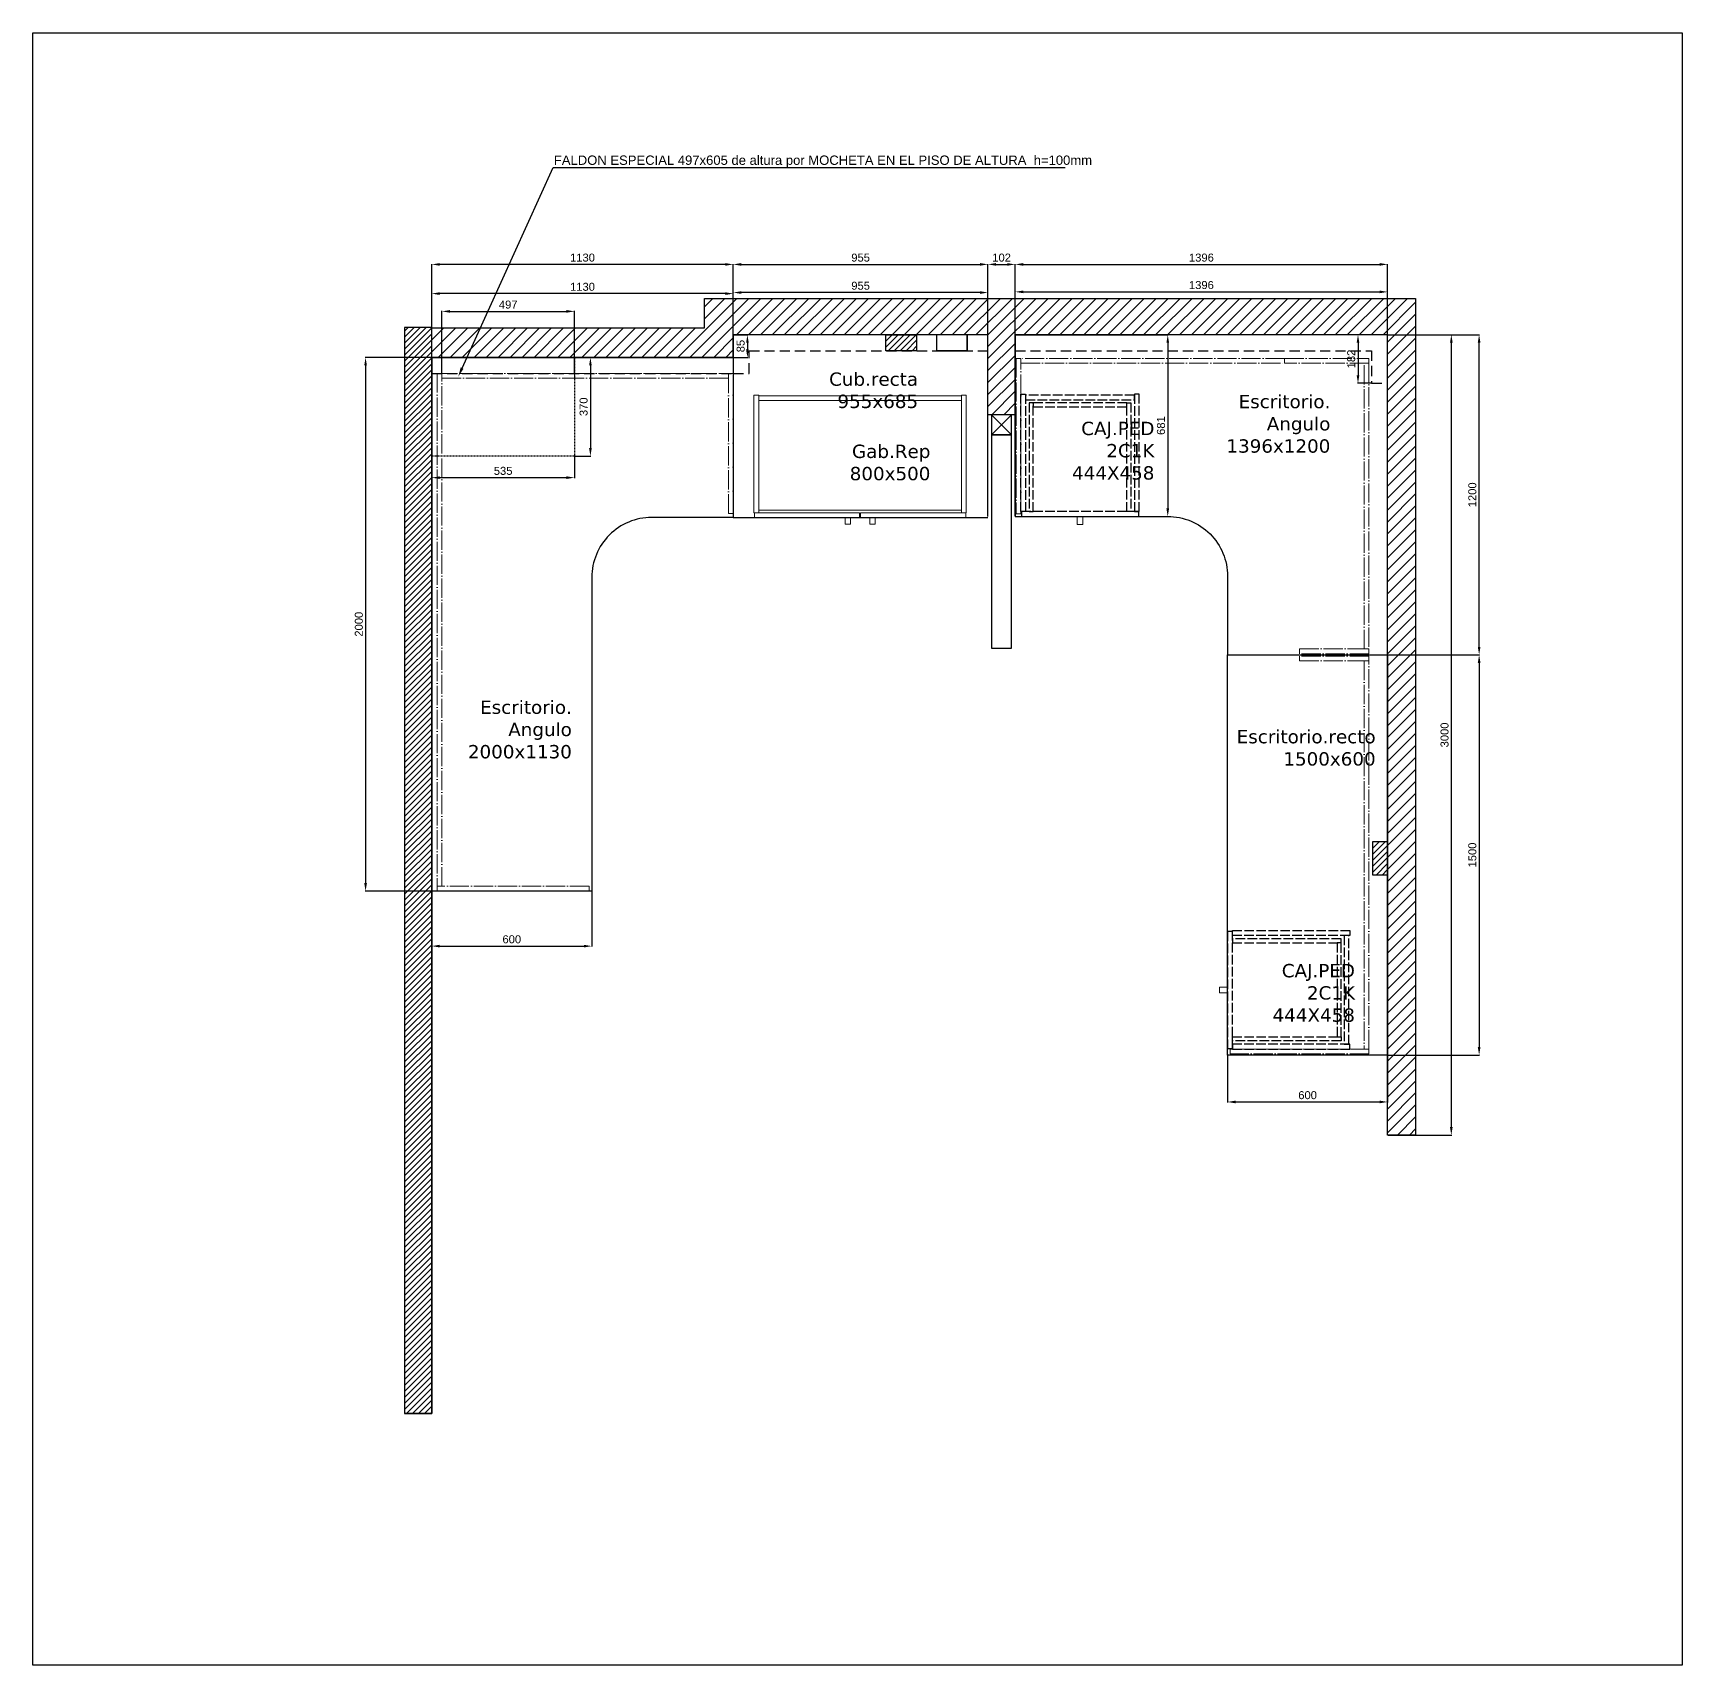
# Model space of a CAD drawing. Header units: millimetres. Extents: x 1425475 to 1468190, y 839865 to 852932.
# Drawn here: x 1462009 to 1468190, y 846780 to 852897 of the extents above; entities that cross this region are included whole.
import ezdxf
from ezdxf import colors
from ezdxf.entities.mleader import LeaderData, LeaderLine
from ezdxf.math import Vec2, Vec3

# ---------------------------------------------------------------- set-up
doc = ezdxf.new("R2010")
doc.units = ezdxf.units.MM
doc.header["$LTSCALE"] = 3
for name, pattern in [('ACAD_ISO02W100', [15, 12, -3]), ('ACAD_ISO04W100', [30, 24, -3, 0, -3]), ('DASHED', [19.05, 12.7, -6.35]), ('DASHED2', [0.375, 0.25, -0.125])]:
    doc.linetypes.add(name, pattern=pattern)
doc.layers.get('0').update_dxf_attribs({"color": 8})
doc.layers.get('Defpoints').update_dxf_attribs({"color": 8})
for name, color, linetype, lineweight in [('03', 1, 'Continuous', 30), ('oculta', 253, 'ACAD_ISO04W100', 9), ('Pavimentos', 251, 'Continuous', 15), ('TEXTO', 3, 'Continuous', 9)]:
    doc.layers.add(name, color=color, linetype=linetype, lineweight=lineweight)
doc.layers.add('MUEBLE', color=7, linetype='Continuous')
doc.styles.get("Standard").update_dxf_attribs({"font": 'arial.ttf'})
doc.dimstyles.new('DETALLES PEQUEÑOS', dxfattribs={"dimtxt": 30, "dimasz": 30, "dimexe": 1.5, "dimexo": 1.5, "dimgap": 10, "dimtad": 1, "dimdec": 0, "dimzin": 0, "dimdsep": 46, "dimtxsty": 'Standard', "dimcen": 0, "dimdle": 10, "dimclrd": 8, "dimclre": 8, "dimclrt": 1, "dimadec": 0, "dimazin": 0, "dimtfac": 1, "dimtdec": 0, "dimtofl": 0, "dimtmove": 0, "dimatfit": 3, "dimfxl": 0, "dimtolj": 1, "dimtzin": 0, "dimarcsym": 0})
pattern_1 = [(45, (0, 7387.14), (-11.22532015, 11.22532015), [])]

# ---------------------------------------------------------------- blocks, each defined once
blk = doc.blocks.new('*D71')
at = {"layer": '03', "color": 8, "lineweight": -2, "transparency": 16777216}
for p, q in [((1465690.5, 851086.7), (1465690.5, 851928.3)), ((1465720.5, 851926.8), (1467056.3, 851926.8)), ((1467086.3, 851767.7), (1467086.3, 851928.3))]:
    blk.add_line(p, q, dxfattribs=at)
at = {"layer": '03', "color": 8, "transparency": 16777216}
for points in [[(1465720.5, 851931.8), (1465720.5, 851921.8), (1465690.5, 851926.8)], [(1467056.3, 851931.8), (1467056.3, 851921.8), (1467086.3, 851926.8)]]:
    blk.add_solid(points, dxfattribs=at)
at = {"layer": 'Defpoints', "color": 0, "transparency": 16777216}
for p in [(1467086.3, 851926.8), (1467086.3, 851766.2), (1465690.5, 851085.2)]:
    blk.add_point(p, dxfattribs=at)
at = {"layer": '03', "color": 1, "transparency": 16777216, "insert": (1466388.4, 851952.2), "char_height": 30, "attachment_point": 5}
blk.add_mtext('\\A1;1396', dxfattribs=at)
blk = doc.blocks.new('*D72')
at = {"layer": '03', "color": 8, "lineweight": -2, "transparency": 16777216}
for p, q in [((1464633.5, 851767.7), (1464633.5, 851925.8)), ((1465558.5, 851924.3), (1464663.5, 851924.3)), ((1465588.5, 851767.7), (1465588.5, 851925.8))]:
    blk.add_line(p, q, dxfattribs=at)
at = {"layer": '03', "color": 8, "transparency": 16777216}
for points in [[(1464663.5, 851929.3), (1464663.5, 851919.3), (1464633.5, 851924.3)], [(1465558.5, 851929.3), (1465558.5, 851919.3), (1465588.5, 851924.3)]]:
    blk.add_solid(points, dxfattribs=at)
at = {"layer": 'Defpoints', "color": 0, "transparency": 16777216}
for p in [(1464633.5, 851924.3), (1464633.5, 851766.2), (1465588.5, 851766.2)]:
    blk.add_point(p, dxfattribs=at)
at = {"layer": '03', "color": 1, "transparency": 16777216, "insert": (1465111, 851949.7), "char_height": 30, "attachment_point": 5}
blk.add_mtext('\\A1;955', dxfattribs=at)
blk = doc.blocks.new('*D73')
at = {"layer": '03', "color": 8, "lineweight": -2, "transparency": 16777216}
for p, q in [((1463503.5, 851682.7), (1463503.5, 851921.8)), ((1464633.5, 851682.7), (1464633.5, 851921.8)), ((1464603.5, 851920.3), (1463533.5, 851920.3))]:
    blk.add_line(p, q, dxfattribs=at)
at = {"layer": '03', "color": 8, "transparency": 16777216}
for points in [[(1463533.5, 851925.3), (1463533.5, 851915.3), (1463503.5, 851920.3)], [(1464603.5, 851925.3), (1464603.5, 851915.3), (1464633.5, 851920.3)]]:
    blk.add_solid(points, dxfattribs=at)
at = {"layer": 'Defpoints', "color": 0, "transparency": 16777216}
for p in [(1463503.5, 851920.3), (1463503.5, 851681.2), (1464633.5, 851681.2)]:
    blk.add_point(p, dxfattribs=at)
at = {"layer": '03', "color": 1, "transparency": 16777216, "insert": (1464068.5, 851945.7), "char_height": 30, "attachment_point": 5}
blk.add_mtext('\\A1;1130', dxfattribs=at)
blk = doc.blocks.new('*D74')
at = {"layer": '03', "color": 8, "lineweight": -2, "transparency": 16777216}
for p, q in [((1463502, 851681.2), (1463253.9, 851681.2)), ((1463255.4, 851651.2), (1463255.4, 849711.2)), ((1463502, 849681.2), (1463253.9, 849681.2))]:
    blk.add_line(p, q, dxfattribs=at)
at = {"layer": '03', "color": 8, "transparency": 16777216}
for points in [[(1463250.4, 851651.2), (1463260.4, 851651.2), (1463255.4, 851681.2)], [(1463250.4, 849711.2), (1463260.4, 849711.2), (1463255.4, 849681.2)]]:
    blk.add_solid(points, dxfattribs=at)
at = {"layer": 'Defpoints', "color": 0, "transparency": 16777216}
for p in [(1463503.5, 851681.2), (1463255.4, 849681.2), (1463503.5, 849681.2)]:
    blk.add_point(p, dxfattribs=at)
at = {"layer": '03', "color": 1, "transparency": 16777216, "insert": (1463230.1, 850681.2), "char_height": 30, "attachment_point": 5, "rotation": 90}
blk.add_mtext('\\A1;2000', dxfattribs=at)
blk = doc.blocks.new('*D75')
at = {"layer": '03', "color": 8, "lineweight": -2, "transparency": 16777216}
for p, q in [((1463503.5, 849679.7), (1463503.5, 849473.2)), ((1464103.5, 849679.7), (1464103.5, 849473.2)), ((1463533.5, 849474.7), (1464073.5, 849474.7))]:
    blk.add_line(p, q, dxfattribs=at)
at = {"layer": '03', "color": 8, "transparency": 16777216}
for points in [[(1463533.5, 849479.7), (1463533.5, 849469.7), (1463503.5, 849474.7)], [(1464073.5, 849479.7), (1464073.5, 849469.7), (1464103.5, 849474.7)]]:
    blk.add_solid(points, dxfattribs=at)
at = {"layer": 'Defpoints', "color": 0, "transparency": 16777216}
for p in [(1463503.5, 849681.2), (1464103.5, 849681.2), (1464103.5, 849474.7)]:
    blk.add_point(p, dxfattribs=at)
at = {"layer": '03', "color": 1, "transparency": 16777216, "insert": (1463803.5, 849500.1), "char_height": 30, "attachment_point": 5}
blk.add_mtext('\\A1;600', dxfattribs=at)
blk = doc.blocks.new('*D76')
at = {"layer": '03', "color": 8, "lineweight": -2, "transparency": 16777216}
for p, q in [((1465692, 851766.2), (1466263.8, 851766.2)), ((1466262.3, 851736.2), (1466262.3, 851115.2)), ((1465692, 851085.2), (1466263.8, 851085.2))]:
    blk.add_line(p, q, dxfattribs=at)
at = {"layer": '03', "color": 8, "transparency": 16777216}
for points in [[(1466257.3, 851736.2), (1466267.3, 851736.2), (1466262.3, 851766.2)], [(1466257.3, 851115.2), (1466267.3, 851115.2), (1466262.3, 851085.2)]]:
    blk.add_solid(points, dxfattribs=at)
at = {"layer": 'Defpoints', "color": 0, "transparency": 16777216}
for p in [(1465690.5, 851766.2), (1465690.5, 851085.2), (1466262.3, 851085.2)]:
    blk.add_point(p, dxfattribs=at)
at = {"layer": '03', "color": 1, "transparency": 16777216, "insert": (1466237, 851425.7), "char_height": 30, "attachment_point": 5, "rotation": 90}
blk.add_mtext('\\A1;681', dxfattribs=at)
blk = doc.blocks.new('CAJONERA_PED_DEF')
at = {"color": 5, "linetype": 'ACAD_ISO02W100'}
for points in [[(482068.7, 320.4), (481628.7, 320.4), (481628.7, 302.4), (482068.7, 302.4)], [(482086.7, 318.4), (482068.7, 318.4), (482068.7, -120.6), (482086.7, -120.6)], [(481631.7, -105.6), (481649.7, -105.6), (481649.7, 302.4), (481631.7, 302.4)], [(481660.7, 289.4), (482068.7, 289.4), (482068.7, 274.4), (481660.7, 274.4)], [(481660.7, -77.6), (481675.7, -77.6), (481675.7, 274.4), (481660.7, 274.4)], [(482068.7, -123.6), (481628.7, -123.6), (481628.7, -105.6), (482068.7, -105.6)], [(481660.7, -92.6), (482068.7, -92.6), (482068.7, -77.6), (481660.7, -77.6)]]:
    blk.add_lwpolyline(points, close=True, dxfattribs=at)
at = {"layer": 'TEXTO', "color": 5, "linetype": 'ACAD_ISO02W100'}
blk.add_lwpolyline([(482086.7, 108.9), (482086.7, 87.9), (482117.2, 87.9), (482117.2, 108.9)], close=True, dxfattribs=at)
blk = doc.blocks.new('*D78')
at = {"color": 8, "lineweight": -2, "transparency": 16777216}
for p, q in [((1464633.5, 851767.7), (1464633.5, 852031.3)), ((1464663.5, 852029.8), (1465558.5, 852029.8)), ((1465588.5, 851767.7), (1465588.5, 852031.3))]:
    blk.add_line(p, q, dxfattribs=at)
at = {"color": 8, "transparency": 16777216}
for points in [[(1464663.5, 852034.8), (1464663.5, 852024.8), (1464633.5, 852029.8)], [(1465558.5, 852034.8), (1465558.5, 852024.8), (1465588.5, 852029.8)]]:
    blk.add_solid(points, dxfattribs=at)
at = {"layer": 'Defpoints', "color": 0, "transparency": 16777216}
for p in [(1465588.5, 852029.8), (1464633.5, 851766.2), (1465588.5, 851766.2)]:
    blk.add_point(p, dxfattribs=at)
at = {"color": 1, "transparency": 16777216, "insert": (1465111, 852055.1), "char_height": 30, "attachment_point": 5}
blk.add_mtext('\\A1;955', dxfattribs=at)
blk = doc.blocks.new('*D79')
at = {"color": 8, "lineweight": -2, "transparency": 16777216}
for p, q in [((1465690.5, 851767.7), (1465690.5, 852031.3)), ((1465720.5, 852029.8), (1467056.5, 852029.8)), ((1467086.5, 851767.7), (1467086.5, 852031.3))]:
    blk.add_line(p, q, dxfattribs=at)
at = {"color": 8, "transparency": 16777216}
for points in [[(1465720.5, 852034.8), (1465720.5, 852024.8), (1465690.5, 852029.8)], [(1467056.5, 852034.8), (1467056.5, 852024.8), (1467086.5, 852029.8)]]:
    blk.add_solid(points, dxfattribs=at)
at = {"layer": 'Defpoints', "color": 0, "transparency": 16777216}
for p in [(1467086.5, 852029.8), (1465690.5, 851766.2), (1467086.5, 851766.2)]:
    blk.add_point(p, dxfattribs=at)
at = {"color": 1, "transparency": 16777216, "insert": (1466388.5, 852055.1), "char_height": 30, "attachment_point": 5}
blk.add_mtext('\\A1;1396', dxfattribs=at)
blk = doc.blocks.new('*D77')
at = {"color": 8, "lineweight": -2, "transparency": 16777216}
for p, q in [((1465588.5, 851901), (1465588.5, 852031.3)), ((1465618.5, 852029.8), (1465660.5, 852029.8)), ((1465690.5, 851904.1), (1465690.5, 852031.3))]:
    blk.add_line(p, q, dxfattribs=at)
at = {"color": 8, "transparency": 16777216}
for points in [[(1465618.5, 852034.8), (1465618.5, 852024.8), (1465588.5, 852029.8)], [(1465660.5, 852034.8), (1465660.5, 852024.8), (1465690.5, 852029.8)]]:
    blk.add_solid(points, dxfattribs=at)
at = {"layer": 'Defpoints', "color": 0, "transparency": 16777216}
for p in [(1465690.5, 852029.8), (1465588.5, 851899.5), (1465690.5, 851902.6)]:
    blk.add_point(p, dxfattribs=at)
at = {"color": 1, "transparency": 16777216, "insert": (1465639.5, 852055.1), "char_height": 30, "attachment_point": 5}
blk.add_mtext('\\A1;102', dxfattribs=at)
blk = doc.blocks.new('*D80')
at = {"color": 8, "lineweight": -2, "transparency": 16777216}
for p, q in [((1467088, 851766.2), (1467326.8, 851766.2)), ((1467325.3, 851736.2), (1467325.3, 848796.2)), ((1467088, 848766.2), (1467326.8, 848766.2))]:
    blk.add_line(p, q, dxfattribs=at)
at = {"color": 8, "transparency": 16777216}
for points in [[(1467320.3, 851736.2), (1467330.3, 851736.2), (1467325.3, 851766.2)], [(1467320.3, 848796.2), (1467330.3, 848796.2), (1467325.3, 848766.2)]]:
    blk.add_solid(points, dxfattribs=at)
at = {"layer": 'Defpoints', "color": 0, "transparency": 16777216}
for p in [(1467086.5, 851766.2), (1467086.5, 848766.2), (1467325.3, 848766.2)]:
    blk.add_point(p, dxfattribs=at)
at = {"color": 1, "transparency": 16777216, "insert": (1467300, 850266.2), "char_height": 30, "attachment_point": 5, "rotation": 90}
blk.add_mtext('\\A1;3000', dxfattribs=at)
blk = doc.blocks.new('*D81')
at = {"color": 8, "lineweight": -2, "ltscale": 10, "transparency": 16777216}
for p, q in [((1463503.5, 851309.7), (1463503.5, 851229)), ((1464038.5, 851309.7), (1464038.5, 851229)), ((1463533.5, 851230.5), (1464008.5, 851230.5))]:
    blk.add_line(p, q, dxfattribs=at)
at = {"color": 8, "ltscale": 10, "transparency": 16777216}
for points in [[(1463533.5, 851235.5), (1463533.5, 851225.5), (1463503.5, 851230.5)], [(1464008.5, 851235.5), (1464008.5, 851225.5), (1464038.5, 851230.5)]]:
    blk.add_solid(points, dxfattribs=at)
at = {"layer": 'Defpoints', "color": 0, "ltscale": 10, "transparency": 16777216}
for p in [(1463503.5, 851311.2), (1464038.5, 851311.2), (1464038.5, 851230.5)]:
    blk.add_point(p, dxfattribs=at)
at = {"color": 1, "ltscale": 10, "transparency": 16777216, "insert": (1463771, 851255.8), "char_height": 30, "attachment_point": 5}
blk.add_mtext('\\A1;535', dxfattribs=at)
blk = doc.blocks.new('*D82')
at = {"color": 8, "lineweight": -2, "ltscale": 10, "transparency": 16777216}
for p, q in [((1463503.5, 851793.5), (1463503.5, 852031.3)), ((1464603.5, 852029.8), (1463533.5, 852029.8)), ((1464633.5, 851767.7), (1464633.5, 852031.3))]:
    blk.add_line(p, q, dxfattribs=at)
at = {"color": 8, "ltscale": 10, "transparency": 16777216}
for points in [[(1463533.5, 852034.8), (1463533.5, 852024.8), (1463503.5, 852029.8)], [(1464603.5, 852034.8), (1464603.5, 852024.8), (1464633.5, 852029.8)]]:
    blk.add_solid(points, dxfattribs=at)
at = {"layer": 'Defpoints', "color": 0, "ltscale": 10, "transparency": 16777216}
for p in [(1463503.5, 852029.8), (1463503.5, 851792), (1464633.5, 851766.2)]:
    blk.add_point(p, dxfattribs=at)
at = {"color": 1, "ltscale": 10, "transparency": 16777216, "insert": (1464068.5, 852055.1), "char_height": 30, "attachment_point": 5}
blk.add_mtext('\\A1;1130', dxfattribs=at)
blk = doc.blocks.new('*D84')
at = {"color": 8, "lineweight": -2, "ltscale": 10, "transparency": 16777216}
for p, q in [((1464635, 851766.2), (1464688.2, 851766.2)), ((1464686.7, 851736.2), (1464686.7, 851711.2)), ((1464635, 851681.2), (1464688.2, 851681.2))]:
    blk.add_line(p, q, dxfattribs=at)
at = {"color": 8, "ltscale": 10, "transparency": 16777216}
for points in [[(1464681.7, 851736.2), (1464691.7, 851736.2), (1464686.7, 851766.2)], [(1464681.7, 851711.2), (1464691.7, 851711.2), (1464686.7, 851681.2)]]:
    blk.add_solid(points, dxfattribs=at)
at = {"layer": 'Defpoints', "color": 0, "ltscale": 10, "transparency": 16777216}
for p in [(1464633.5, 851766.2), (1464633.5, 851681.2), (1464686.7, 851681.2)]:
    blk.add_point(p, dxfattribs=at)
at = {"color": 1, "ltscale": 10, "transparency": 16777216, "insert": (1464661.4, 851723.7), "char_height": 30, "attachment_point": 5, "rotation": 90}
blk.add_mtext('\\A1;85', dxfattribs=at)
blk = doc.blocks.new('*D85')
at = {"color": 8, "lineweight": -2, "ltscale": 10, "transparency": 16777216}
for p, q in [((1464040, 851681.2), (1464099.7, 851681.2)), ((1464098.2, 851651.2), (1464098.2, 851341.2)), ((1464040, 851311.2), (1464099.7, 851311.2))]:
    blk.add_line(p, q, dxfattribs=at)
at = {"color": 8, "ltscale": 10, "transparency": 16777216}
for points in [[(1464093.2, 851651.2), (1464103.2, 851651.2), (1464098.2, 851681.2)], [(1464093.2, 851341.2), (1464103.2, 851341.2), (1464098.2, 851311.2)]]:
    blk.add_solid(points, dxfattribs=at)
at = {"layer": 'Defpoints', "color": 0, "ltscale": 10, "transparency": 16777216}
for p in [(1464038.5, 851681.2), (1464038.5, 851311.2), (1464098.2, 851311.2)]:
    blk.add_point(p, dxfattribs=at)
at = {"color": 1, "ltscale": 10, "transparency": 16777216, "insert": (1464072.8, 851496.2), "char_height": 30, "attachment_point": 5, "rotation": 90}
blk.add_mtext('\\A1;370', dxfattribs=at)
blk = doc.blocks.new('*D86')
at = {"color": 8, "lineweight": -2, "ltscale": 10, "transparency": 16777216}
for p, q in [((1467086.5, 851766.2), (1466974, 851766.2)), ((1466975.5, 851736.2), (1466975.5, 851614.2)), ((1467025, 851584.2), (1466974, 851584.2))]:
    blk.add_line(p, q, dxfattribs=at)
at = {"color": 8, "ltscale": 10, "transparency": 16777216}
for points in [[(1466970.5, 851736.2), (1466980.5, 851736.2), (1466975.5, 851766.2)], [(1466970.5, 851614.2), (1466980.5, 851614.2), (1466975.5, 851584.2)]]:
    blk.add_solid(points, dxfattribs=at)
at = {"layer": 'Defpoints', "color": 0, "ltscale": 10, "transparency": 16777216}
for p in [(1467088, 851766.2), (1466975.5, 851584.2), (1467026.5, 851584.2)]:
    blk.add_point(p, dxfattribs=at)
at = {"color": 1, "ltscale": 10, "transparency": 16777216, "insert": (1466950.2, 851675.2), "char_height": 30, "attachment_point": 5, "rotation": 90}
blk.add_mtext('\\A1;182', dxfattribs=at)
blk = doc.blocks.new('*D90')
at = {"color": 8, "lineweight": -2, "ltscale": 10, "transparency": 16777216}
for p, q in [((1467091, 850566.2), (1467431, 850566.2)), ((1467429.5, 850536.2), (1467429.5, 849096.2)), ((1467088, 849066.2), (1467431, 849066.2))]:
    blk.add_line(p, q, dxfattribs=at)
at = {"color": 8, "ltscale": 10, "transparency": 16777216}
for points in [[(1467424.5, 850536.2), (1467434.5, 850536.2), (1467429.5, 850566.2)], [(1467424.5, 849096.2), (1467434.5, 849096.2), (1467429.5, 849066.2)]]:
    blk.add_solid(points, dxfattribs=at)
at = {"layer": 'Defpoints', "color": 0, "ltscale": 10, "transparency": 16777216}
for p in [(1467089.5, 850566.2), (1467086.5, 849066.2), (1467429.5, 849066.2)]:
    blk.add_point(p, dxfattribs=at)
at = {"color": 1, "ltscale": 10, "transparency": 16777216, "insert": (1467404.2, 849816.2), "char_height": 30, "attachment_point": 5, "rotation": 90}
blk.add_mtext('\\A1;1500', dxfattribs=at)
blk = doc.blocks.new('*D91')
at = {"color": 8, "lineweight": -2, "ltscale": 10, "transparency": 16777216}
for p, q in [((1466486.5, 849064.7), (1466486.5, 848889.1)), ((1467086.5, 849064.7), (1467086.5, 848889.1)), ((1466516.5, 848890.6), (1467056.5, 848890.6))]:
    blk.add_line(p, q, dxfattribs=at)
at = {"color": 8, "ltscale": 10, "transparency": 16777216}
for points in [[(1466516.5, 848895.6), (1466516.5, 848885.6), (1466486.5, 848890.6)], [(1467056.5, 848895.6), (1467056.5, 848885.6), (1467086.5, 848890.6)]]:
    blk.add_solid(points, dxfattribs=at)
at = {"layer": 'Defpoints', "color": 0, "ltscale": 10, "transparency": 16777216}
for p in [(1466486.5, 849066.2), (1467086.5, 849066.2), (1467086.5, 848890.6)]:
    blk.add_point(p, dxfattribs=at)
at = {"color": 1, "ltscale": 10, "transparency": 16777216, "insert": (1466786.5, 848915.9), "char_height": 30, "attachment_point": 5}
blk.add_mtext('\\A1;600', dxfattribs=at)
blk = doc.blocks.new('*D95')
at = {"color": 8, "lineweight": -2, "ltscale": 10, "transparency": 16777216}
for p, q in [((1463541.5, 851622.7), (1463541.5, 851855.2)), ((1463571.5, 851853.7), (1464008.5, 851853.7)), ((1464038.5, 851622.7), (1464038.5, 851855.2))]:
    blk.add_line(p, q, dxfattribs=at)
at = {"color": 8, "ltscale": 10, "transparency": 16777216}
for points in [[(1463571.5, 851858.7), (1463571.5, 851848.7), (1463541.5, 851853.7)], [(1464008.5, 851858.7), (1464008.5, 851848.7), (1464038.5, 851853.7)]]:
    blk.add_solid(points, dxfattribs=at)
at = {"layer": 'Defpoints', "color": 0, "ltscale": 10, "transparency": 16777216}
for p in [(1464038.5, 851853.7), (1463541.5, 851621.2), (1464038.5, 851621.2)]:
    blk.add_point(p, dxfattribs=at)
at = {"color": 1, "ltscale": 10, "transparency": 16777216, "insert": (1463790, 851879), "char_height": 30, "attachment_point": 5}
blk.add_mtext('\\A1;497', dxfattribs=at)
blk = doc.blocks.new('*D96')
at = {"color": 8, "lineweight": -2, "ltscale": 10, "transparency": 16777216}
for p, q in [((1467087.8, 851766.2), (1467431, 851766.2)), ((1467429.5, 850596.2), (1467429.5, 851736.2)), ((1467087.8, 850566.2), (1467431, 850566.2))]:
    blk.add_line(p, q, dxfattribs=at)
at = {"color": 8, "ltscale": 10, "transparency": 16777216}
for points in [[(1467424.5, 851736.2), (1467434.5, 851736.2), (1467429.5, 851766.2)], [(1467424.5, 850596.2), (1467434.5, 850596.2), (1467429.5, 850566.2)]]:
    blk.add_solid(points, dxfattribs=at)
at = {"layer": 'Defpoints', "color": 0, "ltscale": 10, "transparency": 16777216}
for p in [(1467086.3, 851766.2), (1467429.5, 851766.2), (1467086.3, 850566.2)]:
    blk.add_point(p, dxfattribs=at)
at = {"color": 1, "ltscale": 10, "transparency": 16777216, "insert": (1467404.2, 851166.2), "char_height": 30, "attachment_point": 5, "rotation": 90}
blk.add_mtext('\\A1;1200', dxfattribs=at)

msp = doc.modelspace()

# ---------------------------------------------------------------- hatches: boundary and pattern name
h = msp.add_hatch()
h.set_pattern_fill('ANSI31', color=8, scale=10)
h.set_pattern_definition([(45, (0, 7387.14), (-22.4506403, 22.4506403), [])])
h.paths.add_polyline_path([(1467191.5, 851902.6), (1464525.4, 851902.6), (1464525.4, 851792), (1463503.5, 851792), (1463503.5, 851681.2), (1464633.5, 851681.2), (1464633.5, 851766.2), (1465588.5, 851766.2), (1465588.5, 851466.2), (1465690.5, 851466.2), (1465690.5, 851766.2), (1467086.5, 851766.2), (1467086.5, 848766.2), (1467191.5, 848766.2)])
at = {"ltscale": 10}
h = msp.add_hatch(dxfattribs=at)
h.set_pattern_fill('ANSI31', color=8, scale=5)
h.set_pattern_definition(pattern_1)
h.paths.add_polyline_path([(1463503.5, 851793.5), (1463401.5, 851793.5), (1463401.5, 847722.8), (1463503.5, 847722.8)])
h = msp.add_hatch(dxfattribs=at)
h.set_pattern_fill('ANSI31', color=1, scale=5)
h.set_pattern_definition(pattern_1)
h.paths.add_polyline_path([(1465320.5, 851766.2), (1465205.5, 851766.2), (1465205.5, 851706.2), (1465320.5, 851706.2)])
h = msp.add_hatch(dxfattribs=at)
h.set_pattern_fill('ANSI31', color=2, scale=5)
h.set_pattern_definition(pattern_1)
h.paths.add_polyline_path([(1467086.5, 849866.2), (1467031.5, 849866.2), (1467031.5, 849741.2), (1467086.5, 849741.2)])

# ---------------------------------------------------------------- linework, layer by layer
at = {"color": 8, "ltscale": 10}
for p, q in [((1463503.5, 851793.5), (1463401.5, 851793.5)), ((1463401.5, 851793.5), (1463401.5, 847722.8)), ((1463503.5, 851681.2), (1463503.5, 849681.2)), ((1463503.5, 849681.2), (1463503.5, 847722.8)), ((1463503.5, 847722.8), (1463401.5, 847722.8))]:
    msp.add_line(p, q, dxfattribs=at)
at = {"color": 4, "ltscale": 10}
for p, q in [((1465205.5, 851706.2), (1465205.5, 851766.2)), ((1465510.5, 851766.2), (1465510.5, 851706.2)), ((1465320.5, 851706.2), (1465205.5, 851706.2)), ((1465510.5, 851706.2), (1465395.5, 851706.2)), ((1466486.3, 850566.2), (1466496.3, 850566.2)), ((1467086.3, 850566.2), (1467086.3, 850566.2))]:
    msp.add_line(p, q, dxfattribs=at)
at = {"color": 8}
for p, q in [((1465690.5, 851766.2), (1465690.5, 851706.2)), ((1467086.5, 851766.2), (1467026.5, 851766.2)), ((1467031.5, 849741.2), (1467031.5, 849866.2)), ((1467086.5, 849741.2), (1467031.5, 849741.2)), ((1467086.5, 848766.2), (1467086.5, 849741.2))]:
    msp.add_line(p, q, dxfattribs=at)
at = {"color": 1, "linetype": 'DASHED'}
for p, q in [((1463503.5, 851621.2), (1463503.5, 851681.2)), ((1464693.5, 851706.2), (1465588.5, 851706.2)), ((1464693.5, 851621.2), (1464693.5, 851706.2)), ((1465690.5, 851706.2), (1467026.5, 851706.2)), ((1467026.5, 851706.2), (1467026.5, 851584.2)), ((1463503.5, 851621.2), (1464633.5, 851621.2)), ((1464633.5, 851621.2), (1464693.5, 851621.2)), ((1467026.5, 851584.2), (1467086.5, 851584.2))]:
    msp.add_line(p, q, dxfattribs=at)
at = {"color": 2}
msp.add_line((1467031.5, 849866.2), (1467086.5, 849866.2), dxfattribs=at)
at = {"color": 4, "ltscale": 10}
msp.add_lwpolyline([(1462008.6, 852897.2), (1468190, 852897.2), (1468190, 846780.2), (1462008.6, 846780.2)], close=True, dxfattribs=at)
at = {"color": 8}
msp.add_lwpolyline([(1467086.5, 848766.2), (1467086.5, 851766.2), (1465690.5, 851766.2), (1465690.5, 851466.2), (1465588.5, 851466.2), (1465588.5, 851766.2), (1464633.5, 851766.2), (1464633.5, 851681.2), (1463503.5, 851681.2), (1463503.5, 851792), (1464525.4, 851792), (1464525.4, 851902.6), (1467191.5, 851902.6), (1467191.5, 848766.2), (1467086.5, 848766.2)], dxfattribs=at)
at = {"color": 8, "ltscale": 10}
msp.add_lwpolyline([(1463503.5, 851793.5), (1463401.5, 851793.5), (1463401.5, 847722.8), (1463503.5, 847722.8)], close=True, dxfattribs=at)
at = {"color": 1, "ltscale": 10}
for points in [[(1465205.5, 851766.2), (1465320.5, 851766.2), (1465320.5, 851706.2), (1465205.5, 851706.2)], [(1465395.5, 851706.2), (1465510.5, 851706.2), (1465510.5, 851766.2), (1465395.5, 851766.2)]]:
    msp.add_lwpolyline(points, close=True, dxfattribs=at)
at = {"color": 4, "linetype": 'DASHED2', "ltscale": 10}
msp.add_lwpolyline([(1463503.5, 851681.2), (1464038.5, 851681.2), (1464038.5, 851311.2), (1463503.5, 851311.2)], close=True, dxfattribs=at)
at = {"color": 5, "lineweight": 20}
for points in [[(1464711, 851099.2), (1464711, 851539.2), (1464729, 851539.2), (1464729, 851099.2)], [(1465489, 851537.2), (1465489, 851519.2), (1464729, 851519.2), (1464729, 851537.2)], [(1465507, 851099.2), (1465507, 851539.2), (1465489, 851539.2), (1465489, 851099.2)], [(1464713, 851099.2), (1464713, 851081.2), (1465107, 851081.2), (1465107, 851099.2)], [(1465053, 851081.2), (1465053, 851056.2), (1465073, 851056.2), (1465073, 851081.2)], [(1465505, 851099.2), (1465505, 851081.2), (1465111, 851081.2), (1465111, 851099.2)], [(1465165, 851081.2), (1465165, 851056.2), (1465145, 851056.2), (1465145, 851081.2)]]:
    msp.add_lwpolyline(points, close=True, dxfattribs=at)
at = {"color": 2, "ltscale": 10}
msp.add_lwpolyline([(1467031.5, 849866.2), (1467086.5, 849866.2), (1467086.5, 849741.2), (1467031.5, 849741.2)], close=True, dxfattribs=at)
at = {"layer": '03', "color": 3}
for points in [[(1465588.5, 851085.2), (1465588.5, 851766.2), (1464633.5, 851766.2), (1464633.5, 851081.2), (1465588.5, 851081.2)], [(1467086.5, 849066.2), (1466486.5, 849066.2), (1466486.3, 850566.2), (1467086.5, 850566.2), (1467086.5, 849066.2)]]:
    msp.add_lwpolyline(points, dxfattribs=at)
for points in [[(1467086.3, 851085.2), (1467086.3, 851766.2), (1465690.5, 851766.2), (1465690.5, 851085.2), (1466262.3, 851085.2, -0.414214), (1466486.3, 850861.2), (1466486.3, 850566.2), (1467086.3, 850566.2), (1467086.3, 851685.2), (1467086.3, 851685.2)], [(1463503.5, 851081.2), (1463503.5, 851681.2), (1464633.5, 851681.2), (1464633.5, 851081.2), (1464327.5, 851081.2, 0.414214), (1464103.5, 850857.2), (1464103.5, 849681.2), (1463503.5, 849681.2), (1463503.5, 851681.2), (1463551.5, 851681.2)]]:
    msp.add_lwpolyline(points, format="xyb", dxfattribs=at)
at = {"layer": 'MUEBLE', "color": 1}
for points in [[(1465602, 851466.2), (1465602, 851391.2), (1465677, 851391.2), (1465677, 851466.2), (1465602, 851466.2)], [(1465602, 851391.2), (1465677, 851466.2)], [(1465602, 851466.2), (1465677, 851391.2)], [(1465602, 851391.2), (1465602, 850891.2), (1465602, 850591.2), (1465677, 850591.2), (1465677, 851391.2), (1465602, 851391.2)]]:
    msp.add_lwpolyline(points, dxfattribs=at)
at = {"layer": 'oculta', "color": 5}
for points in [[(1465693.5, 851677.5), (1465693.5, 851095.2), (1465711.5, 851095.2), (1465711.5, 851677.5)], [(1466700.5, 851677.7), (1465711.5, 851677.7), (1465711.5, 851659.7), (1466700.5, 851659.7)], [(1467016.3, 851659.7), (1466700.5, 851659.7), (1466700.5, 851677.7), (1467016.3, 851677.7)], [(1463523.5, 851621.2), (1463523.5, 849699.2), (1463541.5, 849699.2), (1463541.5, 851621.2)], [(1464038.5, 851621.2), (1464615.5, 851621.2), (1464615.5, 851603.2), (1464038.5, 851603.2)], [(1464633.5, 851621.2), (1464633.5, 851096.2), (1464615.5, 851096.2), (1464615.5, 851621.2)], [(1467016.3, 851659.7), (1467016.3, 850588.7), (1466998.3, 850588.7), (1466998.3, 851659.7)], [(1467016.3, 850570.7), (1466756.3, 850570.7), (1466756.3, 850588.7), (1467016.3, 850588.7)], [(1467016.3, 850561.7), (1466756.3, 850561.7), (1466756.3, 850543.7), (1467016.3, 850543.7)], [(1467016.3, 849088.7), (1467016.3, 850543.7), (1466998.3, 850543.7), (1466998.3, 849088.7)], [(1463523.5, 849681.2), (1464093.5, 849681.2), (1464093.5, 849699.2), (1463523.5, 849699.2)], [(1467016.3, 849070.7), (1466496.5, 849070.7), (1466496.5, 849088.7), (1467016.3, 849088.7)]]:
    msp.add_lwpolyline(points, close=True, dxfattribs=at)
at = {"layer": 'oculta', "color": 2}
msp.add_lwpolyline([(1463541.5, 851603.2), (1464038.5, 851603.2), (1464038.5, 851621.2), (1463541.5, 851621.2)], close=True, dxfattribs=at)
at = {"layer": 'Pavimentos', "color": 5, "lineweight": 20}
msp.add_lwpolyline([(1465489, 851519.2), (1465489, 851109.2), (1464729, 851109.2), (1464729, 851519.2)], close=True, dxfattribs=at)

# ---------------------------------------------------------------- block references
at = {"color": 6}
for p, rotation in [((1465835.1, 1333171.8), 269.9999999999999), ((1948573.2, 849409.1), 180)]:
    msp.add_blockref('CAJONERA_PED_DEF', p, dxfattribs=dict(at, rotation=rotation))

# ---------------------------------------------------------------- texts
at = {"color": 86, "lineweight": 20, "char_height": 50, "attachment_point": 9}
for s, insert in [('{\\fVerdana|b0|i0|c0|p34;\\C1;Cub.recta\\P955x685}', (1465326.6, 851490.5)), ('{\\fVerdana|b0|i0|c0|p34;\\C1;Escritorio. Angulo\\P1396x1200}', (1466871.9, 851323.2)), ('{\\fVerdana|b0|i0|c0|p34;\\C1;CAJ.PED\\P2C1K\\P444X458}', (1466212.3, 851222.3)), ('{\\fVerdana|b0|i0|c0|p34;\\C1;Gab.Rep \\P800x500}', (1465372.6, 851219.9)), ('{\\fVerdana|b0|i0|c0|p34;\\C1;Escritorio. Angulo\\P2000x1130}', (1464028.6, 850177.5)), ('{\\fVerdana|b0|i0|c0|p34;\\C1;Escritorio.recto\\P1500x600}', (1467041.6, 850150.5)), ('{\\fVerdana|b0|i0|c0|p34;\\C1;CAJ.PED\\P2C1K\\P444X458}', (1466964, 849190.1))]:
    msp.add_mtext_dynamic_manual_height_columns(s, width=498.706, gutter_width=12.5, heights=[0], dxfattribs=dict(at, insert=insert))

# ---------------------------------------------------------------- dimensions: what is measured, and where the dimension line sits
at = {"color": 4, "ltscale": 10}
for base, p1, p2, picture, middle in [((1463503.5, 852029.8), (1464633.5, 851766.2), (1463503.5, 851792), '*D82', (1464068.5, 852055.1)), ((1464038.5, 851230.5), (1463503.5, 851311.2), (1464038.5, 851311.2), '*D81', (1463771, 851255.8))]:
    dim = msp.add_linear_dim(base=base, p1=p1, p2=p2, dimstyle='DETALLES PEQUEÑOS', dxfattribs=at)
    dim.commit()
    dim.dimension.update_dxf_attribs({"geometry": picture, "text_midpoint": middle})
at = {"color": 8}
for base, p1, p2, picture, middle in [((1465588.5, 852029.8), (1464633.5, 851766.2), (1465588.5, 851766.2), '*D78', (1465111, 852055.1)), ((1465690.5, 852029.8), (1465588.5, 851899.5), (1465690.5, 851902.6), '*D77', (1465639.5, 852055.1)), ((1467086.5, 852029.8), (1465690.5, 851766.2), (1467086.5, 851766.2), '*D79', (1466388.5, 852055.1))]:
    dim = msp.add_linear_dim(base=base, p1=p1, p2=p2, dimstyle='DETALLES PEQUEÑOS', dxfattribs=at)
    dim.commit()
    dim.dimension.update_dxf_attribs({"geometry": picture, "text_midpoint": middle})
at = {"color": 4, "ltscale": 10}
for base, p1, p2, picture, middle in [((1464038.5, 851853.7), (1463541.5, 851621.2), (1464038.5, 851621.2), '*D95', (1463790, 851879)), ((1467086.5, 848890.6), (1466486.5, 849066.2), (1467086.5, 849066.2), '*D91', (1466786.5, 848915.9))]:
    dim = msp.add_linear_dim(base=base, p1=p1, p2=p2, dimstyle='DETALLES PEQUEÑOS', override={"dimfxl": 100}, dxfattribs=at)
    dim.commit()
    dim.dimension.update_dxf_attribs({"geometry": picture, "text_midpoint": middle})
for base, p1, p2, picture, middle in [((1464686.7, 851681.2), (1464633.5, 851766.2), (1464633.5, 851681.2), '*D84', (1464661.4, 851723.7)), ((1466975.5, 851584.2), (1467088, 851766.2), (1467026.5, 851584.2), '*D86', (1466950.2, 851675.2)), ((1464098.2, 851311.2), (1464038.5, 851681.2), (1464038.5, 851311.2), '*D85', (1464072.8, 851496.2))]:
    dim = msp.add_linear_dim(base=base, p1=p1, p2=p2, angle=90, dimstyle='DETALLES PEQUEÑOS', dxfattribs=at)
    dim.commit()
    dim.dimension.update_dxf_attribs({"geometry": picture, "text_midpoint": middle})
for base, p1, p2, picture, middle in [((1467429.5, 851766.2), (1467086.3, 850566.2), (1467086.3, 851766.2), '*D96', (1467404.2, 851166.2)), ((1467429.5, 849066.2), (1467089.5, 850566.2), (1467086.5, 849066.2), '*D90', (1467404.2, 849816.2))]:
    dim = msp.add_linear_dim(base=base, p1=p1, p2=p2, angle=90, dimstyle='DETALLES PEQUEÑOS', override={"dimfxl": 100}, dxfattribs=at)
    dim.commit()
    dim.dimension.update_dxf_attribs({"geometry": picture, "text_midpoint": middle})
at = {"color": 8}
dim = msp.add_linear_dim(base=(1467325.3, 848766.2), p1=(1467086.5, 851766.2), p2=(1467086.5, 848766.2), angle=90, dimstyle='DETALLES PEQUEÑOS', dxfattribs=at)
dim.commit()
dim.dimension.update_dxf_attribs({"geometry": '*D80', "text_midpoint": (1467300, 850266.2)})
at = {"layer": '03', "color": 3}
for base, p1, p2, picture, middle in [((1463503.5, 851920.3), (1464633.5, 851681.2), (1463503.5, 851681.2), '*D73', (1464068.5, 851945.7)), ((1464633.5, 851924.3), (1465588.5, 851766.2), (1464633.5, 851766.2), '*D72', (1465111, 851949.7)), ((1467086.3, 851926.8), (1465690.5, 851085.2), (1467086.3, 851766.2), '*D71', (1466388.4, 851952.2)), ((1464103.5, 849474.7), (1463503.5, 849681.2), (1464103.5, 849681.2), '*D75', (1463803.5, 849500.1))]:
    dim = msp.add_linear_dim(base=base, p1=p1, p2=p2, dimstyle='DETALLES PEQUEÑOS', override={"dimfxl": 0.18}, dxfattribs=at)
    dim.commit()
    dim.dimension.update_dxf_attribs({"geometry": picture, "text_midpoint": middle})
for base, p1, p2, picture, middle in [((1466262.3, 851085.2), (1465690.5, 851766.2), (1465690.5, 851085.2), '*D76', (1466237, 851425.7)), ((1463255.4, 849681.2), (1463503.5, 851681.2), (1463503.5, 849681.2), '*D74', (1463230.1, 850681.2))]:
    dim = msp.add_linear_dim(base=base, p1=p1, p2=p2, angle=90, dimstyle='DETALLES PEQUEÑOS', override={"dimfxl": 0.18}, dxfattribs=at)
    dim.commit()
    dim.dimension.update_dxf_attribs({"geometry": picture, "text_midpoint": middle})

# ---------------------------------------------------------------- leaders
at = {"color": 4, "ltscale": 10}
ml = msp.add_multileader_mtext('Standard', dxfattribs=at)
ml.set_content('FALDON ESPECIAL 497x605 de altura por MOCHETA EN EL PISO DE ALTURA  h=100mm', color=1)
ml.set_leader_properties(color=1)
ml.build(insert=Vec2(0, 0))
ml.multileader.update_dxf_attribs({"text_left_attachment_type": 6, "text_right_attachment_type": 6, "dogleg_length": 0.36, "arrow_head_size": 35})
ctx = ml.context
ctx.base_point, ctx.char_height, ctx.arrow_head_size, ctx.plane_origin = Vec3(1463959.1, 852393.2), 35, 35, Vec3(1463602.8, 851609.5)
ctx.left_attachment, ctx.right_attachment = 6, 6
notes = []
notes.append((ctx, [(0, (1, 1, 0), (1463958.8, 852393.2), (1, 0), 0.36, [(0, [(1463602.8, 851609.5)], 0, [])])]))
ctx.mtext.insert, ctx.mtext.flow_direction = Vec3(1463961.1, 852437.9), 5
for ctx, leaders in notes:
    for number, flags, end, landing, length, lines in leaders:
        leader = LeaderData()
        leader.index, (leader.has_last_leader_line, leader.has_dogleg_vector, leader.attachment_direction) = number, flags
        leader.last_leader_point, leader.dogleg_vector, leader.dogleg_length = Vec3(end), Vec3(landing), length
        for number, points, colour, breaks in lines:
            line = LeaderLine()
            line.index, line.vertices, line.color, line.breaks = number, Vec3.list(points), colors.encode_raw_color(colour), breaks
            leader.lines.append(line)
        ctx.leaders.append(leader)

doc.saveas('drawing.dxf')
